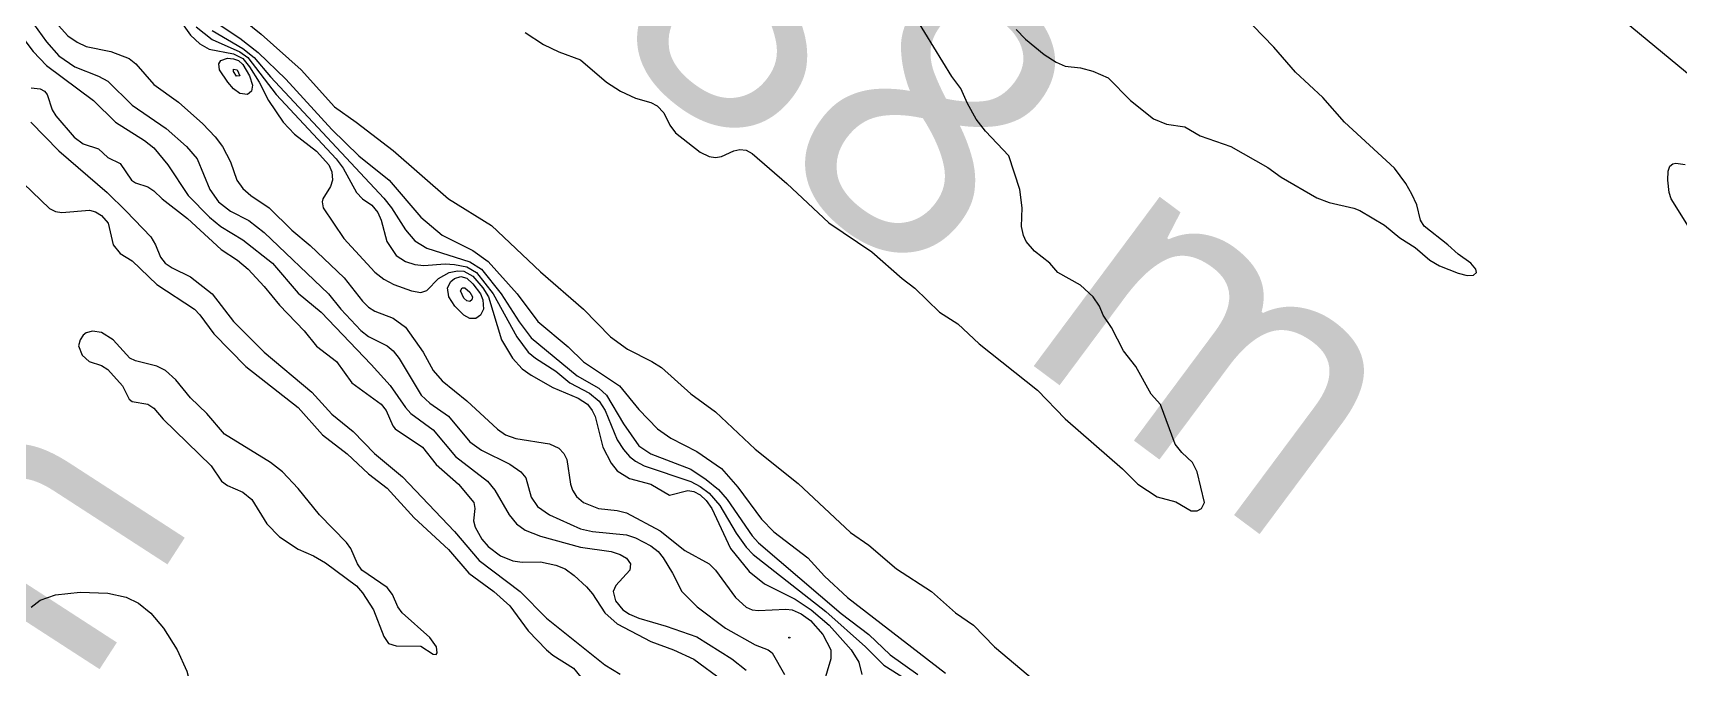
# Model space of a CAD drawing. Extents: x 474277 to 475042, y 254928 to 255625.
# Drawn here: x 474583.15 to 474624.31, y 255121.03 to 255136.93 of the extents above; entities that cross this region are included whole.
import ezdxf

# ---------------------------------------------------------------- set-up
doc = ezdxf.new("R2010")
doc.units = 0
doc.header["$MEASUREMENT"] = 0
doc.layers.add('BaseMapV2_DTM_export_MonNov09090547073261 — entities', color=1, linetype='CONTINUOUS')
doc.styles.get("Standard").update_dxf_attribs({"font": 'romans.shx'})

msp = doc.modelspace()

# ---------------------------------------------------------------- linework, layer by layer
at = {"layer": 'BaseMapV2_DTM_export_MonNov09090547073261 — entities', "color": 15, "linetype": 'Continuous', "true_color": 0xb7484b}
for points in [[(474607.718, 255137.009, 88), (474607.954, 255136.771, 88), (474608.416, 255136.388, 88), (474608.715, 255136.198, 88), (474608.945, 255136.094, 88), (474609.328, 255136.052, 88), (474609.635, 255135.969, 88), (474610.018, 255135.802, 88), (474610.577, 255135.238, 88), (474611.153, 255134.778, 88), (474611.475, 255134.65, 88), (474611.935, 255134.584, 88), (474612.319, 255134.357, 88), (474613.085, 255134.09, 88), (474614.006, 255133.568, 88), (474614.341, 255133.321, 88), (474615.232, 255132.806, 88), (474615.539, 255132.687, 88), (474616.152, 255132.552, 88), (474616.306, 255132.492, 88), (474616.919, 255132.125, 88), (474617.303, 255131.803, 88), (474617.686, 255131.563, 88), (474618.053, 255131.251, 88), (474618.299, 255131.105, 88), (474618.759, 255130.925, 88), (474618.989, 255130.867, 88), (474619.143, 255130.873, 88), (474619.217, 255130.944, 88), (474619.207, 255131.021, 88), (474619.083, 255131.174, 88), (474618.759, 255131.398, 88), (474618.508, 255131.634, 88), (474617.916, 255132.096, 88), (474617.82, 255132.247, 88), (474617.728, 255132.631, 88), (474617.609, 255132.895, 88), (474617.454, 255133.168, 88), (474617.173, 255133.551, 88), (474615.922, 255134.7, 88), (474615.384, 255135.315, 88), (474614.696, 255135.945, 88), (474614.159, 255136.57, 88), (474612.855, 255137.922, 88)], [(474583.488, 255137.449, 89.5), (474584.025, 255136.858, 89.5), (474584.255, 255136.692, 89.5), (474584.485, 255136.588, 89.5), (474585.099, 255136.464, 89.5), (474585.559, 255136.29, 89.5), (474585.721, 255136.158, 89.5), (474586.172, 255135.638, 89.5), (474586.785, 255135.193, 89.5), (474587.399, 255134.652, 89.5), (474587.706, 255134.334, 89.5), (474587.885, 255134.088, 89.5), (474588.09, 255133.704, 89.5), (474588.248, 255133.244, 89.5), (474588.396, 255133.037, 89.5), (474588.595, 255132.861, 89.5), (474589.053, 255132.554, 89.5), (474589.622, 255131.999, 89.5), (474590.083, 255131.612, 89.5), (474590.926, 255130.807, 89.5), (474591.386, 255130.226, 89.5), (474591.539, 255130.072, 89.5), (474591.693, 255129.976, 89.5), (474592.153, 255129.797, 89.5), (474592.46, 255129.575, 89.5), (474592.899, 255128.95, 89.5), (474593.15, 255128.49, 89.5), (474593.38, 255128.235, 89.5), (474593.993, 255127.734, 89.5), (474594.76, 255127.026, 89.5), (474594.962, 255126.88, 89.5), (474595.22, 255126.789, 89.5), (474596.063, 255126.655, 89.5), (474596.293, 255126.552, 89.5), (474596.415, 255126.42, 89.5), (474596.494, 255126.267, 89.5), (474596.581, 255125.653, 89.5), (474596.635, 255125.5, 89.5), (474596.736, 255125.347, 89.5), (474596.912, 255125.193, 89.5), (474597.287, 255125.04, 89.5), (474597.75, 255124.994, 89.5), (474597.98, 255124.933, 89.5), (474598.824, 255124.483, 89.5), (474599.437, 255123.994, 89.5), (474600.05, 255123.659, 89.5), (474600.204, 255123.499, 89.5), (474600.705, 255122.816, 89.5), (474600.971, 255122.574, 89.5), (474601.124, 255122.511, 89.5), (474601.277, 255122.493, 89.5), (474601.967, 255122.527, 89.5), (474602.121, 255122.509, 89.5), (474602.351, 255122.415, 89.5), (474602.581, 255122.242, 89.5), (474602.892, 255121.896, 89.5), (474603.088, 255121.513, 89.5), (474603.091, 255121.283, 89.5), (474602.903, 255120.669, 89.5)], [(474587.859, 255137.7, 88.25), (474588.856, 255136.893, 88.25), (474589.858, 255136.005, 88.25), (474590.684, 255135.084, 88.25), (474591.231, 255134.701, 88.25), (474592.153, 255133.986, 88.25), (474593.533, 255132.78, 88.25), (474594.606, 255132.118, 88.25), (474595.833, 255130.958, 88.25), (474596.907, 255130.028, 88.25), (474597.584, 255129.334, 88.25), (474598.004, 255129.027, 88.25), (474598.613, 255128.72, 88.25), (474598.854, 255128.567, 88.25), (474599.59, 255127.91, 88.25), (474600.204, 255127.461, 88.25), (474601.201, 255126.523, 88.25), (474602.274, 255125.668, 88.25), (474603.578, 255124.447, 88.25), (474604.038, 255124.127, 88.25), (474604.728, 255123.534, 88.25), (474605.6, 255122.97, 88.25), (474606.205, 255122.433, 88.25), (474606.65, 255122.126, 88.25), (474607.178, 255121.589, 88.25), (474608.181, 255120.746, 88.25)], [(474582.692, 255137.078, 90), (474583.156, 255136.465, 90), (474583.488, 255136.115, 90), (474584.663, 255135.238, 90), (474585.214, 255134.701, 90), (474585.941, 255134.241, 90), (474586.172, 255134.054, 90), (474586.522, 255133.628, 90), (474587.032, 255132.861, 90), (474587.566, 255132.324, 90), (474587.85, 255132.094, 90), (474588.396, 255131.759, 90), (474589.138, 255131.174, 90), (474589.776, 255130.422, 90), (474590.352, 255129.947, 90), (474591.601, 255128.644, 90), (474592.076, 255128.116, 90), (474592.457, 255127.57, 90), (474592.595, 255127.417, 90), (474593.15, 255127.007, 90), (474593.713, 255126.343, 90), (474594.506, 255125.73, 90), (474594.693, 255125.5, 90), (474595.051, 255124.887, 90), (474595.233, 255124.657, 90), (474595.45, 255124.505, 90), (474595.833, 255124.355, 90), (474596.83, 255124.079, 90), (474597.599, 255123.966, 90), (474597.825, 255123.89, 90), (474597.98, 255123.799, 90), (474598.081, 255123.66, 90), (474598.062, 255123.506, 90), (474597.716, 255123.123, 90), (474597.648, 255122.97, 90), (474597.711, 255122.74, 90), (474597.893, 255122.51, 90), (474598.057, 255122.399, 90), (474598.287, 255122.299, 90), (474598.977, 255122.103, 90), (474599.744, 255121.837, 90), (474600.613, 255121.283, 90), (474600.971, 255121.007, 90)], [(474583.164, 255137.155, 89.75), (474583.488, 255136.706, 89.75), (474583.795, 255136.357, 89.75), (474584.197, 255136.081, 89.75), (474584.792, 255135.848, 89.75), (474585.022, 255135.722, 89.75), (474585.635, 255135.12, 89.75), (474586.479, 255134.538, 89.75), (474586.987, 255134.088, 89.75), (474587.252, 255133.781, 89.75), (474587.574, 255133.014, 89.75), (474587.786, 255132.708, 89.75), (474588.089, 255132.471, 89.75), (474588.549, 255132.237, 89.75), (474588.932, 255131.944, 89.75), (474590.539, 255130.407, 89.75), (474590.844, 255130.024, 89.75), (474591.345, 255129.487, 89.75), (474591.539, 255129.342, 89.75), (474591.999, 255129.111, 89.75), (474592.153, 255128.986, 89.75), (474592.306, 255128.789, 89.75), (474592.852, 255127.877, 89.75), (474593.073, 255127.675, 89.75), (474593.533, 255127.35, 89.75), (474594.07, 255126.706, 89.75), (474594.358, 255126.497, 89.75), (474595.067, 255126.153, 89.75), (474595.343, 255125.96, 89.75), (474595.47, 255125.807, 89.75), (474595.603, 255125.325, 89.75), (474595.757, 255125.097, 89.75), (474596.061, 255124.887, 89.75), (474596.83, 255124.534, 89.75), (474597.137, 255124.465, 89.75), (474597.98, 255124.386, 89.75), (474598.21, 255124.312, 89.75), (474598.594, 255124.114, 89.75), (474598.777, 255123.966, 89.75), (474598.897, 255123.813, 89.75), (474599.136, 255123.43, 89.75), (474599.369, 255122.97, 89.75), (474599.746, 255122.586, 89.75), (474600.454, 255122.05, 89.75), (474601.201, 255121.639, 89.75), (474601.521, 255121.513, 89.75), (474601.623, 255121.436, 89.75), (474601.932, 255120.899, 89.75)], [(474586.779, 255137.308, 89.25), (474587.092, 255136.868, 89.25), (474587.322, 255136.654, 89.25), (474587.552, 255136.518, 89.25), (474588.166, 255136.407, 89.25), (474588.396, 255136.29, 89.25), (474588.567, 255136.081, 89.25), (474588.806, 255135.698, 89.25), (474589.038, 255135.238, 89.25), (474589.406, 255134.701, 89.25), (474589.686, 255134.394, 89.25), (474590.236, 255133.976, 89.25), (474590.545, 255133.628, 89.25), (474590.619, 255133.459, 89.25), (474590.637, 255133.244, 89.25), (474590.584, 255133.091, 89.25), (474590.393, 255132.784, 89.25), (474590.375, 255132.708, 89.25), (474590.405, 255132.554, 89.25), (474590.924, 255131.787, 89.25), (474591.693, 255130.945, 89.25), (474591.923, 255130.771, 89.25), (474592.172, 255130.637, 89.25), (474592.613, 255130.481, 89.25), (474592.843, 255130.439, 89.25), (474592.996, 255130.49, 89.25), (474593.283, 255130.791, 89.25), (474593.552, 255130.944, 89.25), (474593.763, 255130.983, 89.25), (474593.916, 255130.971, 89.25), (474594.146, 255130.852, 89.25), (474594.389, 255130.561, 89.25), (474594.536, 255130.331, 89.25), (474594.86, 255129.257, 89.25), (474595.134, 255128.797, 89.25), (474595.373, 255128.535, 89.25), (474595.603, 255128.371, 89.25), (474596.14, 255128.063, 89.25), (474596.779, 255127.8, 89.25), (474597.006, 255127.647, 89.25), (474597.129, 255127.494, 89.25), (474597.204, 255127.34, 89.25), (474597.388, 255126.573, 89.25), (474597.597, 255126.176, 89.25), (474597.75, 255125.981, 89.25), (474598.057, 255125.794, 89.25), (474598.594, 255125.651, 89.25), (474599.054, 255125.379, 89.25), (474599.514, 255125.489, 89.25), (474599.667, 255125.464, 89.25), (474599.82, 255125.382, 89.25), (474599.974, 255125.242, 89.25), (474600.118, 255125.04, 89.25), (474600.582, 255124.043, 89.25), (474601.047, 255123.465, 89.25), (474601.431, 255123.164, 89.25), (474602.197, 255122.78, 89.25), (474602.598, 255122.51, 89.25), (474603.045, 255122.126, 89.25), (474603.594, 255121.513, 89.25), (474603.791, 255121.206, 89.25), (474603.863, 255120.899, 89.25)], [(474587.234, 255137.078, 89), (474587.629, 255136.764, 89), (474588.319, 255136.455, 89), (474588.518, 255136.311, 89), (474589.228, 255135.391, 89), (474590.729, 255133.781, 89), (474590.907, 255133.551, 89), (474591.235, 255132.938, 89), (474591.386, 255132.785, 89), (474591.616, 255132.619, 89), (474591.769, 255132.44, 89), (474591.854, 255132.247, 89), (474591.994, 255131.711, 89), (474592.229, 255131.365, 89), (474592.46, 255131.212, 89), (474592.69, 255131.138, 89), (474592.92, 255131.115, 89), (474593.456, 255131.157, 89), (474593.686, 255131.142, 89), (474593.993, 255131.079, 89), (474594.233, 255130.944, 89), (474594.655, 255130.407, 89), (474595.246, 255129.334, 89), (474595.527, 255128.953, 89), (474595.713, 255128.797, 89), (474596.217, 255128.474, 89), (474596.568, 255128.184, 89), (474597.06, 255127.924, 89), (474597.298, 255127.724, 89), (474597.446, 255127.494, 89), (474597.75, 255126.757, 89), (474597.904, 255126.515, 89), (474598.057, 255126.343, 89), (474598.21, 255126.223, 89), (474598.428, 255126.113, 89), (474599.59, 255125.72, 89), (474599.82, 255125.597, 89), (474600.052, 255125.423, 89), (474600.318, 255125.117, 89), (474600.724, 255124.426, 89), (474600.971, 255124.08, 89), (474601.149, 255123.89, 89), (474602.964, 255122.471, 89), (474603.958, 255121.589, 89), (474604.414, 255121.129, 89), (474605.111, 255120.688, 89)], [(474587.776, 255137.155, 88.5), (474588.319, 255136.795, 88.5), (474588.779, 255136.441, 88.5), (474589.471, 255135.775, 88.5), (474590.619, 255134.51, 88.5), (474591.299, 255133.858, 88.5), (474592.052, 255133.244, 88.5), (474592.843, 255132.319, 88.5), (474593.38, 255131.874, 88.5), (474594.146, 255131.49, 88.5), (474594.53, 255131.214, 88.5), (474595.25, 255130.407, 88.5), (474595.771, 255129.717, 88.5), (474596.523, 255129.085, 88.5), (474596.907, 255128.71, 88.5), (474597.812, 255128.107, 88.5), (474598.287, 255127.516, 88.5), (474598.758, 255127.033, 88.5), (474599.088, 255126.803, 88.5), (474599.744, 255126.466, 88.5), (474600.357, 255126.039, 88.5), (474600.766, 255125.577, 88.5), (474601.354, 255124.779, 88.5), (474601.661, 255124.457, 88.5), (474602.517, 255123.813, 88.5), (474602.926, 255123.353, 88.5), (474603.501, 255122.816, 88.5), (474605.955, 255120.931, 88.5)], [(474595.45, 255136.941, 88), (474595.91, 255136.637, 88), (474596.293, 255136.455, 88), (474596.83, 255136.252, 88), (474597.483, 255135.698, 88), (474597.834, 255135.468, 88), (474598.21, 255135.295, 88), (474598.594, 255135.188, 88), (474598.747, 255135.108, 88), (474598.914, 255134.931, 88), (474599.062, 255134.624, 88), (474599.207, 255134.427, 88), (474599.82, 255133.949, 88), (474600.05, 255133.843, 88), (474600.204, 255133.818, 88), (474600.357, 255133.842, 88), (474600.664, 255133.983, 88), (474600.817, 255134.018, 88), (474600.971, 255133.997, 88), (474601.124, 255133.913, 88), (474601.99, 255133.168, 88), (474603.041, 255132.178, 88), (474604.114, 255131.456, 88), (474604.869, 255130.791, 88), (474605.188, 255130.551, 88), (474605.801, 255129.952, 88), (474606.261, 255129.656, 88), (474606.798, 255129.155, 88), (474608.255, 255127.997, 88), (474608.945, 255127.284, 88), (474610.379, 255126.037, 88), (474610.761, 255125.653, 88), (474611.245, 255125.334, 88), (474611.705, 255125.21, 88), (474612.089, 255124.982, 88), (474612.242, 255124.983, 88), (474612.348, 255125.04, 88), (474612.422, 255125.193, 88), (474612.242, 255125.96, 88), (474612.123, 255126.19, 88), (474611.859, 255126.441, 88), (474611.693, 255126.65, 88), (474611.322, 255127.641, 88), (474611.092, 255127.902, 88), (474610.708, 255128.59, 88), (474610.402, 255128.98, 88), (474610.102, 255129.564, 88), (474609.894, 255129.871, 88), (474609.805, 255130.101, 88), (474609.64, 255130.331, 88), (474609.328, 255130.625, 88), (474608.761, 255130.944, 88), (474608.558, 255131.174, 88), (474608.178, 255131.471, 88), (474607.971, 255131.711, 88), (474607.902, 255131.864, 88), (474607.853, 255132.094, 88), (474607.865, 255132.554, 88), (474607.808, 255133.014, 88), (474607.534, 255133.858, 88), (474606.956, 255134.471, 88), (474606.721, 255134.773, 88), (474606.5, 255135.161, 88), (474606.338, 255135.54, 88), (474606.108, 255135.84, 88), (474605.216, 255137.308, 88)], [(474622.907, 255137.231, 88), (474625.78, 255134.854, 88)], [(474587.629, 255136.984, 88.75), (474588.396, 255136.536, 88.75), (474588.676, 255136.311, 88.75), (474589.086, 255135.833, 88.75), (474591.923, 255132.796, 88.75), (474592.113, 255132.554, 88.75), (474592.46, 255132.007, 88.75), (474592.69, 255131.733, 88.75), (474592.996, 255131.552, 88.75), (474594.07, 255131.209, 88.75), (474594.358, 255131.021, 88.75), (474594.853, 255130.407, 88.75), (474595.297, 255129.711, 88.75), (474595.603, 255129.311, 88.75), (474596.753, 255128.359, 88.75), (474597.29, 255128.054, 88.75), (474597.481, 255127.877, 88.75), (474597.904, 255127.156, 88.75), (474598.287, 255126.609, 88.75), (474598.594, 255126.408, 88.75), (474599.59, 255126.028, 88.75), (474599.974, 255125.771, 88.75), (474600.28, 255125.521, 88.75), (474600.501, 255125.27, 88.75), (474601.124, 255124.357, 88.75), (474601.277, 255124.184, 88.75), (474603.348, 255122.422, 88.75), (474604.04, 255121.896, 88.75), (474604.574, 255121.386, 88.75), (474605.264, 255120.892, 88.75)], [(474588.513, 255135.391, 89.5), (474588.319, 255135.411, 89.5), (474588.166, 255135.529, 89.5), (474588.024, 255135.698, 89.5), (474587.816, 255136.005, 89.5), (474587.8, 255136.158, 89.5), (474587.844, 255136.235, 89.5), (474588.012, 255136.296, 89.5), (474588.166, 255136.283, 89.5), (474588.286, 255136.235, 89.5), (474588.396, 255136.136, 89.5), (474588.56, 255135.851, 89.5), (474588.638, 255135.621, 89.5), (474588.615, 255135.468, 89.5), (474588.513, 255135.391, 89.5)], [(474588.323, 255135.851, 89.75), (474588.242, 255135.849, 89.75), (474588.166, 255135.965, 89.75), (474588.166, 255136.024, 89.75), (474588.258, 255136.005, 89.75), (474588.323, 255135.851, 89.75)], [(474583.105, 255135.555, 90.25), (474583.335, 255135.526, 90.25), (474583.441, 255135.468, 90.25), (474583.506, 255135.391, 90.25), (474583.632, 255135.008, 90.25), (474583.723, 255134.854, 90.25), (474584.179, 255134.318, 90.25), (474584.409, 255134.159, 90.25), (474584.792, 255134.03, 90.25), (474585.022, 255133.815, 90.25), (474585.329, 255133.66, 90.25), (474585.612, 255133.244, 90.25), (474585.712, 255133.179, 90.25), (474586.019, 255133.079, 90.25), (474586.172, 255132.983, 90.25), (474586.38, 255132.784, 90.25), (474587.016, 255132.288, 90.25), (474587.859, 255131.518, 90.25), (474588.26, 255131.251, 90.25), (474588.53, 255131.021, 90.25), (474588.932, 255130.593, 90.25), (474589.316, 255130.122, 90.25), (474589.929, 255129.486, 90.25), (474590.236, 255129.102, 90.25), (474590.739, 255128.72, 90.25), (474591.118, 255128.184, 90.25), (474591.853, 255127.647, 90.25), (474591.975, 255127.494, 90.25), (474592.144, 255127.11, 90.25), (474592.206, 255127.033, 90.25), (474592.889, 255126.573, 90.25), (474593.226, 255126.143, 90.25), (474593.786, 255125.653, 90.25), (474594.168, 255125.193, 90.25), (474594.197, 255125.04, 90.25), (474594.163, 255124.733, 90.25), (474594.202, 255124.58, 90.25), (474594.369, 255124.273, 90.25), (474594.53, 255124.094, 90.25), (474594.836, 255123.86, 90.25), (474595.143, 255123.735, 90.25), (474595.373, 255123.703, 90.25), (474595.833, 255123.707, 90.25), (474596.217, 255123.628, 90.25), (474596.447, 255123.532, 90.25), (474596.677, 255123.367, 90.25), (474596.983, 255123.088, 90.25), (474597.137, 255122.907, 90.25), (474597.444, 255122.433, 90.25), (474597.75, 255122.158, 90.25), (474598.594, 255121.716, 90.25), (474599.155, 255121.513, 90.25), (474599.667, 255121.282, 90.25), (474600.388, 255120.746, 90.25)], [(474583.098, 255134.701, 90.5), (474583.795, 255133.982, 90.5), (474585.004, 255132.938, 90.5), (474585.481, 255132.477, 90.5), (474586.095, 255131.834, 90.5), (474586.214, 255131.634, 90.5), (474586.339, 255131.327, 90.5), (474586.454, 255131.174, 90.5), (474586.632, 255131.053, 90.5), (474587.092, 255130.832, 90.5), (474587.629, 255130.409, 90.5), (474588.166, 255129.718, 90.5), (474588.926, 255128.95, 90.5), (474590.124, 255127.954, 90.5), (474590.619, 255127.404, 90.5), (474591.156, 255126.97, 90.5), (474591.689, 255126.42, 90.5), (474592.383, 255125.836, 90.5), (474593.686, 255124.468, 90.5), (474594.3, 255123.745, 90.5), (474595.326, 255122.97, 90.5), (474595.987, 255122.304, 90.5), (474597.443, 255121.134, 90.5), (474597.827, 255120.904, 90.5)], [(474624.514, 255132.094, 88.25), (474624.086, 255132.784, 88.25), (474624.032, 255132.938, 88.25), (474624, 255133.244, 88.25), (474624.012, 255133.474, 88.25), (474624.05, 255133.596, 88.25), (474624.127, 255133.657, 88.25), (474624.203, 255133.673, 88.25), (474624.433, 255133.642, 88.25)], [(474582.913, 255133.168, 90.75), (474583.565, 255132.543, 90.75), (474583.718, 255132.462, 90.75), (474583.872, 255132.44, 90.75), (474584.562, 255132.495, 90.75), (474584.715, 255132.453, 90.75), (474584.869, 255132.362, 90.75), (474585.03, 255132.171, 90.75), (474585.159, 255131.634, 90.75), (474585.329, 255131.417, 90.75), (474585.635, 255131.232, 90.75), (474586.249, 255130.639, 90.75), (474587.185, 255130.024, 90.75), (474587.322, 255129.884, 90.75), (474587.669, 255129.41, 90.75), (474588.472, 255128.59, 90.75), (474589.776, 255127.57, 90.75), (474590.39, 255126.88, 90.75), (474591.003, 255126.406, 90.75), (474591.539, 255125.906, 90.75), (474591.999, 255125.554, 90.75), (474592.676, 255124.81, 90.75), (474593.533, 255124.019, 90.75), (474594.047, 255123.43, 90.75), (474594.667, 255122.97, 90.75), (474595.067, 255122.612, 90.75), (474595.527, 255121.986, 90.75), (474595.987, 255121.509, 90.75), (474596.14, 255121.381, 90.75), (474596.66, 255121.053, 90.75), (474597.06, 255120.559, 90.75)], [(474594.219, 255129.794, 89.5), (474594.07, 255129.793, 89.5), (474593.916, 255129.872, 89.5), (474593.693, 255130.101, 89.5), (474593.542, 255130.331, 89.5), (474593.511, 255130.561, 89.5), (474593.591, 255130.714, 89.5), (474593.686, 255130.794, 89.5), (474593.84, 255130.838, 89.5), (474593.993, 255130.799, 89.5), (474594.146, 255130.654, 89.5), (474594.332, 255130.407, 89.5), (474594.397, 255130.254, 89.5), (474594.406, 255130.024, 89.5), (474594.338, 255129.871, 89.5), (474594.219, 255129.794, 89.5)], [(474594.121, 255130.254, 89.75), (474594.07, 255130.216, 89.75), (474593.993, 255130.232, 89.75), (474593.916, 255130.299, 89.75), (474593.832, 255130.484, 89.75), (474593.873, 255130.561, 89.75), (474593.941, 255130.561, 89.75), (474594.07, 255130.451, 89.75), (474594.131, 255130.331, 89.75), (474594.121, 255130.254, 89.75)], [(474593.226, 255121.393, 90.75), (474593.253, 255121.436, 90.75), (474593.233, 255121.589, 90.75), (474593.071, 255121.82, 90.75), (474592.376, 255122.433, 90.75), (474592.266, 255122.586, 90.75), (474592.132, 255122.893, 90.75), (474591.999, 255123.065, 90.75), (474591.372, 255123.506, 90.75), (474591.263, 255123.66, 90.75), (474591.093, 255124.043, 90.75), (474590.989, 255124.196, 90.75), (474590.313, 255124.889, 90.75), (474589.776, 255125.54, 90.75), (474589.385, 255125.96, 90.75), (474589.087, 255126.19, 90.75), (474587.936, 255126.9, 90.75), (474587.493, 255127.417, 90.75), (474587.092, 255127.812, 90.75), (474586.722, 255128.26, 90.75), (474586.463, 255128.49, 90.75), (474586.249, 255128.598, 90.75), (474585.712, 255128.733, 90.75), (474585.571, 255128.797, 90.75), (474585.155, 255129.257, 90.75), (474584.869, 255129.442, 90.75), (474584.639, 255129.478, 90.75), (474584.485, 255129.433, 90.75), (474584.409, 255129.371, 90.75), (474584.329, 255129.257, 90.75), (474584.294, 255129.104, 90.75), (474584.383, 255128.874, 90.75), (474584.559, 255128.72, 90.75), (474584.869, 255128.616, 90.75), (474585.022, 255128.514, 90.75), (474585.392, 255128.107, 90.75), (474585.559, 255127.774, 90.75), (474585.635, 255127.72, 90.75), (474586.019, 255127.65, 90.75), (474586.172, 255127.552, 90.75), (474586.402, 255127.278, 90.75), (474587.604, 255126.113, 90.75), (474587.861, 255125.73, 90.75), (474588.012, 255125.617, 90.75), (474588.396, 255125.455, 90.75), (474588.624, 255125.27, 90.75), (474588.994, 255124.657, 90.75), (474589.316, 255124.338, 90.75), (474589.776, 255124.03, 90.75), (474590.159, 255123.861, 90.75), (474590.466, 255123.683, 90.75), (474591.233, 255123.114, 90.75), (474591.386, 255122.94, 90.75), (474591.66, 255122.51, 90.75), (474591.923, 255121.847, 90.75), (474592.034, 255121.666, 90.75), (474592.229, 255121.608, 90.75), (474592.843, 255121.603, 90.75), (474593.15, 255121.401, 90.75), (474593.226, 255121.393, 90.75)], [(474583.105, 255122.577, 91), (474583.335, 255122.749, 91), (474583.718, 255122.887, 91), (474584.332, 255122.955, 91), (474585.022, 255122.931, 91), (474585.482, 255122.826, 91), (474585.789, 255122.676, 91), (474586.095, 255122.43, 91), (474586.411, 255122.05, 91), (474586.755, 255121.513, 91), (474586.996, 255120.976, 91), (474587.136, 255120.439, 91), (474587.157, 255119.903, 91), (474587.069, 255119.519, 91), (474586.954, 255119.366, 91), (474586.84, 255119.289, 91), (474586.172, 255119.079, 91), (474585.467, 255118.752, 91)], [(474602.076, 255121.82, 89.75), (474602.044, 255121.801, 89.75), (474602.032, 255121.82, 89.75), (474602.044, 255121.831, 89.75), (474602.076, 255121.82, 89.75)]]:
    msp.add_polyline3d(points, dxfattribs=at)

# ---------------------------------------------------------------- texts
at = {"layer": 'BaseMapV2_DTM_export_MonNov09090547073261 — entities', "color": 250, "true_color": 0x323232, "char_height": 0.2, "width": 17.61571, "attachment_point": 7}
for s, insert, rotation in [('\\fOpen Sans|i0|b0;\\H7.02279;88\\~m', (474597.172, 255136.655), 323.3478), ('\\fOpen Sans|i0|b0;\\H7.02279;91\\~m', (474575.799, 255106.925), 57.067)]:
    msp.add_mtext(s, dxfattribs=dict(at, insert=insert, rotation=rotation))

doc.saveas('drawing.dxf')
